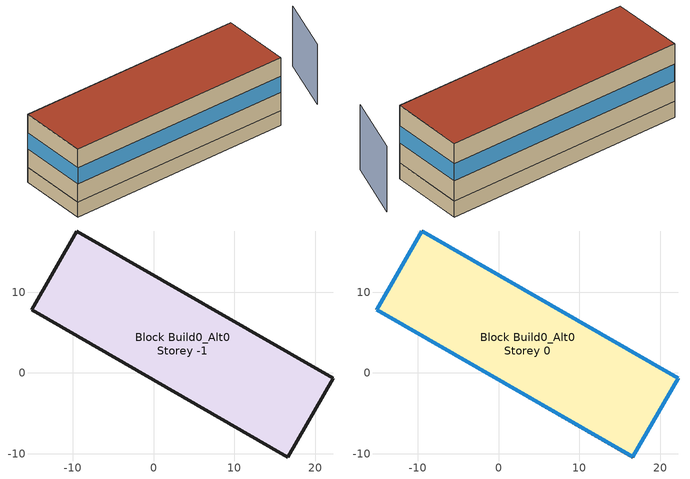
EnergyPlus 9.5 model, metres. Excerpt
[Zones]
Block Build0_Alt0 Storey -1
 floor ground (Project Basement Floor): 22.25,-0.65 16.63,-10.41 -15.09,7.84 -9.49,17.57 z-2.5
 wall ground (Project Basement Wall): 16.63,-10.41 22.25,-0.65 -9.49,17.57 -15.09,7.84 16.63,-10.41 z-2.5:0
Block Build0_Alt0 Storey 0
 floor to Block Build0_Alt0 Storey -1 (Project Heated1rstFloor): 22.25,-0.65 16.63,-10.41 -15.09,7.84 -9.49,17.57 z0
 wall outside (Project Wall): 16.63,-10.41 22.25,-0.65 -9.49,17.57 -15.09,7.84 16.63,-10.41 z0:9
 window (Project External Window): 16.63,-10.4 22.25,-0.66 / 22.24,-0.64 -9.47,17.56 / -9.49,17.57 -15.08,7.85 / -15.07,7.83 16.62,-10.4 z3.15:5.85
 roof outside (Project Flat Roof): 16.63,-10.41 22.25,-0.65 -9.49,17.57 -15.09,7.84 z9
shading: 27.7,-7.93 19.98,-14.58 z0:10.2
[Building]
None: North Axis=0; Terrain=Suburbs; Loads Convergence Tolerance Value=0.04; Temperature Convergence Tolerance Value=0.4; Solar Distribution=FullExterior; Maximum Number of Warmup Days=25; Minimum Number of Warmup Days=6
[Site:Location]
WeatherData/USA_CA_San.Francisco.Intl.AP.724940_TMY3.epw: Latitude=37.62; Longitude=-122.4; Time Zone=-8; Elevation=2
[SizingPeriod:DesignDay] Day of Month=21; Humidity Condition Type=Wetbulb; Barometric Pressure=100594; Rain Indicator=No; Snow Indicator=No; Daylight Saving Time Indicator=No; Solar Model Indicator=ASHRAEClearSky
Name | Month | Day Type | Maximum DryBulb Temperature | Daily DryBulb Temperature Range | Wetbulb or DewPoint at Maximum DryBulb | Wind Speed | Wind Direction | Sky Clearness
DENVER_STAPLETON Ann Htg 99.6% Condns DB | 12 | WinterDesignDay | -20 | 0 | -20 | 2.3 | 180 | 0
DENVER_STAPLETON Ann Clg .4% Condns DB=>MWB | 7 | SummerDesignDay | 34.1 | 15.2 | 15.8 | 4 | 120 | 1
[SITE:GROUNDTEMPERATURE:BUILDINGSURFACE]
15, 15, 15, 15, 15, 15, 15, 15, 15, 15, 15, 15
[MATERIAL] Roughness=Rough; Thermal Absorptance=0.9; Solar Absorptance=0.7; Visible Absorptance=0.7
Name | Thickness | Conductivity | Density | Specific Heat
Basement Floor; Heated1rstFloor Inertia | 0.1 | 0.9 | 2300 | 1000
Heated1rstFloor Insulation | 0.15 | 0.035 | 150 | 1000
Roof Insulation | 0.3 | 0.03 | 150 | 1000
Wall Inertia | 0.2 | 0.9 | 2300 | 1000
Wall Insulation | 0.2 | 0.03 | 150 | 1000
HeatedZoneIntMass; NonHeatedZoneIntMass | 0.1 | 0.3 | 600 | 1400
[WINDOWMATERIAL:SIMPLEGLAZINGSYSTEM]
Window: UFactor=1.9; Solar Heat Gain Coefficient=0.7; Visible Transmittance=0.8
[CONSTRUCTION]
Project Wall: Wall Inertia, Wall Insulation
Project Basement Wall: Wall Inertia
Project Basement Floor: Basement Floor
Project Flat Roof: Roof Insulation
Project External Window: Window
Project Heated1rstFloor: Heated1rstFloor Inertia, Heated1rstFloor Insulation
HeatedZoneIntMassObj: HeatedZoneIntMass
NonHeatedZoneIntMassObj: NonHeatedZoneIntMass
[ZONE] Type=1; Multiplier=1; Ceiling Height=autocalculate; Volume=autocalculate; Floor Area=autocalculate; Part of Total Floor Area=Yes
Block Build0_Alt0 Storey -1; Block Build0_Alt0 Storey 0
[INTERNALMASS]
Name | Construction | Zone or ZoneList | Surface Area
Block Build0_Alt0 Storey -1IntMass | NonHeatedZoneIntMassObj | Block Build0_Alt0 Storey -1 | 823
Block Build0_Alt0 Storey 0IntMass | HeatedZoneIntMassObj | Block Build0_Alt0 Storey 0 | 2469
[ELECTRICEQUIPMENT]
Block Build0_Alt0 Storey 0Load: Zone or ZoneList=Block Build0_Alt0 Storey 0; Schedule=LoadSchedule; Design Level Calculation Method=Watts/Area; Watts per Zone Floor Area=0.03; Fraction Latent=0; Fraction Radiant=0; Fraction Lost=0; EndUse Subcategory=General
[ZONEINFILTRATION:DESIGNFLOWRATE]
Block Build0_Alt0 Storey -1Leak: Zone or ZoneList=Block Build0_Alt0 Storey -1; Schedule=AlwaysON; Design Flow Rate Calculation Method=AirChanges/Hour; Air Changes per Hour=1; Constant Term Coefficient=1; Temperature Term Coefficient=0; Velocity Term Coefficient=0; Velocity Squared Term Coefficient=0
[ZONEINFILTRATION:FLOWCOEFFICIENT]
Block Build0_Alt0 Storey 0Leak: Zone=Block Build0_Alt0 Storey 0; Schedule=AlwaysON; Flow Coefficient=0.0936449; Stack Coefficient=0.098; Pressure Exponent=0.667; Wind Coefficient=0.17; Shelter Factor=0.5
[ZONEVENTILATION:DESIGNFLOWRATE]
Block Build0_Alt0 Storey 0FreeCool: Zone or ZoneList=Block Build0_Alt0 Storey 0; Schedule=AlwaysON; Design Flow Rate Calculation Method=AirChanges/Hour; Air Changes per Hour=4; Ventilation Type=Natural; Fan Pressure Rise=0; Fan Total Efficiency=1; Constant Term Coefficient=1; Temperature Term Coefficient=0; Velocity Term Coefficient=0; Velocity Squared Term Coefficient=0; Minimum Indoor Temperature=26; Maximum Indoor Temperature=100; Delta Temperature=1; Minimum Outdoor Temperature=-100; Maximum Outdoor Temperature=100; Maximum Wind Speed=40
[HVACTEMPLATE:THERMOSTAT]
ResidZone: Constant Heating Setpoint=21; Constant Cooling Setpoint=50
[HVACTEMPLATE:ZONE:IDEALLOADSAIRSYSTEM]
Block Build0_Alt0 Storey 0: Template Thermostat=ResidZone; Maximum Heating Supply Air Temperature=50; Minimum Cooling Supply Air Temperature=13; Maximum Heating Supply Air Humidity Ratio=0.0156; Minimum Cooling Supply Air Humidity Ratio=0.0077; Heating Limit=NoLimit; Maximum Sensible Heating Capacity=30859.9; Cooling Limit=NoLimit; Dehumidification Control Type=ConstantSensibleHeatRatio; Cooling Sensible Heat Ratio=0.7; Dehumidification Setpoint=60; Humidification Control Type=None; Humidification Setpoint=30; Outdoor Air Method=Flow/Area; Outdoor Air Flow Rate per Person=0.007; Outdoor Air Flow Rate per Zone Floor Area=0.00105; Outdoor Air Flow Rate per Zone=0; Demand Controlled Ventilation Type=None; Outdoor Air Economizer Type=NoEconomizer; Heat Recovery Type=None; Sensible Heat Recovery Effectiveness=0; Latent Heat Recovery Effectiveness=0
[ENERGYMANAGEMENTSYSTEM:SENSOR]
Name | OutputVariable or OutputMeter Index Key | OutputVariable or OutputMeter
T0 | Block Build0_Alt0 Storey 0 | Zone Mean Air Temperature
Pow0 | Block Build0_Alt0 Storey 0 IDEAL LOADS AIR SYSTEM | Zone Ideal Loads Supply Air Total Heating Rate
DHWPow | DHW | Water Use Equipment Heating Rate
[ENERGYMANAGEMENTSYSTEM:PROGRAMCALLINGMANAGER]
Average Building Temperature: EndOfZoneTimestepBeforeZoneReporting; AverageZoneTemps
Compute Total Building Heat Pow: EndOfZoneTimestepBeforeZoneReporting; TotZonePow
Compute Total DHW Heat Pow: EndOfZoneTimestepBeforeZoneReporting; prgmDHWPow
[ENERGYMANAGEMENTSYSTEM:PROGRAM]
AverageZoneTemps: SET SumNumerator = T0*Vol0; SET SumDenominator  = Vol0; SET AverageBuildingTemp  = SumNumerator / SumDenominator
TotZonePow: SET TotBuildPow = Pow0
prgmDHWPow: SET TotDHWPow = DHWPow
[ENERGYMANAGEMENTSYSTEM:GLOBALVARIABLE]
AverageBuildingTemp
TotBuildPow
TotDHWPow
[ENERGYMANAGEMENTSYSTEM:OUTPUTVARIABLE] Type of Data in Variable=Averaged; Update Frequency=ZoneTimeStep
Name | EMS Variable
Mean Heated Zones Air Temperature | AverageBuildingTemp
Total Building Heating Power | TotBuildPow
Total DHW Heating Power | TotDHWPow
[ENERGYMANAGEMENTSYSTEM:INTERNALVARIABLE]
Vol0: Internal Data Index Key=Block Build0_Alt0 Storey 0; Internal Data Type=Zone Air Volume
[WATERUSE:EQUIPMENT]
DHW: EndUse Subcategory=General; Peak Flow Rate=2.96515e-09; Flow Rate Fraction Schedule=WaterTaps; Target Temperature Schedule=TargetWaterTemp; Hot Water Supply Temperature Schedule=HotWaterTemp; Cold Water Supply Temperature Schedule=ColdWaterTemp
[SCHEDULE:COMPACT]
AlwaysON: Through: 12/31, For: AllDays, Until: 24:00, 1
HotWaterTemp: Through: 12/31, For: AllDays, Until: 24:00, 55
TargetWaterTemp: Through: 12/31, For: AllDays, Until: 24:00, 37
[SCHEDULE:FILE] Column Number=1; Rows to Skip at Top=0; Number of Hours of Data=8760; Column Separator=Comma; Interpolate to Timestep=No
Name | File
LoadSchedule | /Users/alizad/PycharmProjects/mubes-ubem/examples/ForTest/InputFiles/Building8_winter.txt
Watertaps | /Users/alizad/PycharmProjects/mubes-ubem/examples/ForTest/InputFiles/domestic_hot_water_40_apartments.txt
ColdWaterTemp | /Users/alizad/PycharmProjects/mubes-ubem/examples/ForTest/InputFiles/cold_water_temperature_stockholm.txt
